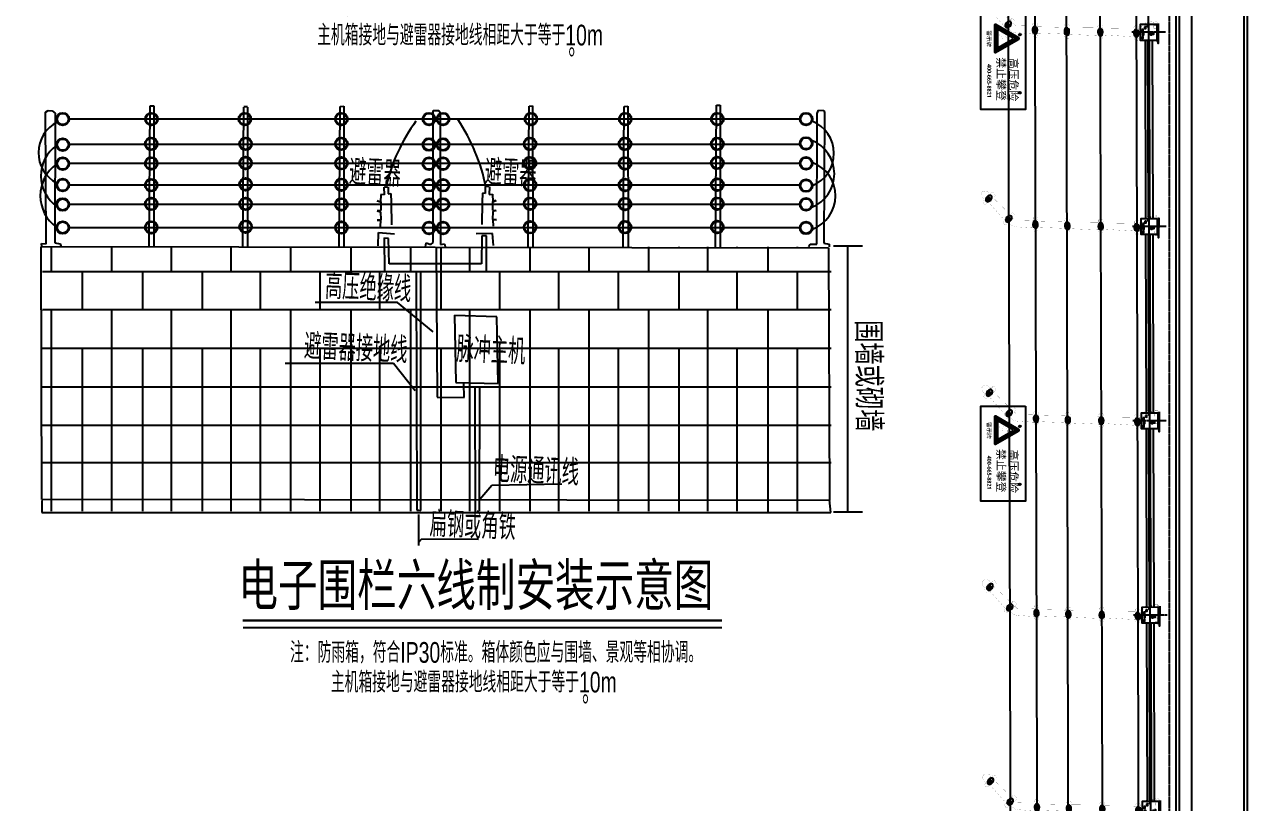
# Model space of a CAD drawing. Header units: millimetres. Extents: x -124346 to 101329, y -150859 to 114847.
# Drawn here: x -121884 to -83946, y 894 to 24917 of the extents above; entities that cross this region are included whole.
import ezdxf

# ---------------------------------------------------------------- set-up
doc = ezdxf.new("R2010")
doc.units = ezdxf.units.MM
doc.linetypes.add('DASH', pattern=[0.35, 0.25, -0.1])
doc.linetypes.add('DOTE', pattern=[2.42, 2, -0.2, 0.02, -0.2])
for name, color, linetype in [('-2', 2, 'Continuous'), ('-4', 4, 'Continuous'), ('la', 33, 'Continuous'), ('噢噢噢噢1', 1, 'Continuous'), ('电子围栏', 7, 'Continuous'), ('电子围栏HTL', 5, 'Continuous')]:
    doc.layers.add(name, color=color, linetype=linetype)
doc.styles.add('Z-单线', font='bzxw.shx', dxfattribs={"width": 0.7, "bigfont": 'bzhz.shx'})
doc.styles.add('Z-黑体', font='simhei.ttf', dxfattribs={"width": 0.7, "height": 3})
doc.styles.add('新宋体_T3', font='')
doc.styles.get('新宋体_T3').set_extended_font_data('SimSun')

# ---------------------------------------------------------------- blocks, each defined once
blk = doc.blocks.new('电子围栏1')
at = {"layer": '电子围栏', "color": 1, "linetype": 'ByBlock', "lineweight": -3}
for p, q in [((-11933, 4582), (-11895, 10013)), ((-11895, 10013), (-11757, 10020)), ((-11757, 10020), (-11750, 4582)), ((-8315, 4576), (-8278, 9961)), ((-8278, 9988), (-8140, 9994)), ((-8140, 9968), (-8134, 4570)), ((-4601, 4570), (-4563, 9992)), ((-4563, 9992), (-4426, 9999)), ((-4426, 9999), (-4419, 4570)), ((2688, 4557), (2726, 10008)), ((2726, 10008), (2864, 10014)), ((2864, 10014), (2870, 4557)), ((6363, 4551), (6401, 9993)), ((6401, 9993), (6539, 9999)), ((6539, 9999), (6546, 4551)), ((9922, 4545), (9960, 10039)), ((9960, 10039), (10098, 10046)), ((10098, 10046), (10105, 4545)), ((-15941, 9771), (-15829, 9841)), ((-15913, 4693), (-15941, 9771)), ((-15829, 9841), (-15675, 9827)), ((-15675, 9827), (-15563, 9729)), ((-15563, 9729), (-15577, 4721)), ((-979, 9830), (-762, 9841)), ((-973, 4744), (-979, 9830)), ((-762, 9841), (-705, 9761)), ((-705, 9761), (-693, 4665)), ((13831, 4679), (13843, 9724)), ((13843, 9724), (13894, 9850)), ((13894, 9850), (14096, 9838)), ((14096, 9838), (14122, 9762)), ((14122, 9762), (14096, 4717)), ((-15022, 7801), (13173, 7801)), ((-15021, 5323), (13174, 5323)), ((-3095, 4605), (-3082, 5124)), ((-3082, 5124), (-2469, 5071)), ((-2693, 4889), (-2873, 4905)), ((-2862, 4902), (-2848, 3619)), ((-2677, 3918), (-2693, 4889)), ((-1060, 4664), (-973, 4744)), ((1312, 5085), (686, 5071)), ((902, 4991), (887, 3910)), ((1083, 4991), (902, 4991)), ((1090, 3621), (1083, 4991)), ((1352, 4619), (1312, 5085)), ((-16079, -5179), (-16100, 4569)), ((-16081, 4581), (-16095, 4707)), ((-16095, 4707), (-15913, 4693)), ((-16061, 4589), (14282, 4538)), ((-15577, 4721), (-15367, 4693)), ((-15367, 4693), (-15325, 4567)), ((-1269, 4576), (-1248, 4724)), ((-1248, 4724), (-1060, 4664)), ((-861, 4521), (-822, -1229)), ((-693, 4665), (-533, 4688)), ((-533, 4688), (-510, 4585)), ((13527, 4578), (13578, 4679)), ((13578, 4679), (13831, 4679)), ((14096, 4717), (14311, 4679)), ((14282, 4538), (14326, -5222)), ((14311, 4679), (14311, 4578)), ((887, 3910), (-2677, 3918)), ((-2848, 3619), (-1633, 3619)), ((-1633, 3619), (-1606, -5599)), ((-1454, -5603), (-1447, 3621)), ((-1447, 3621), (1090, 3621)), ((216, -1242), (203, -709)), ((632, -852), (653, -5666)), ((819, -852), (798, -5635)), ((-822, -1229), (216, -1242)), ((14367, -5682), (14325, -5200)), ((-16079, -5221), (-16079, -5682)), ((-16079, -5682), (14367, -5682)), ((-1606, -5599), (-1524, -5599)), ((-1524, -5599), (-1454, -5603))]:
    blk.add_line(p, q, dxfattribs=at)
at = {"layer": '电子围栏', "color": 4, "linetype": 'ByBlock', "lineweight": -3}
for p, q in [((-15022, 9520), (13174, 9520)), ((-15021, 6964), (13175, 6964)), ((-2882, 6881), (-2869, 6575)), ((-2869, 6894), (-2709, 6881)), ((-2709, 6881), (-2709, 6615)), ((1190, 6907), (1030, 6893)), ((1030, 6893), (1032, 6626)), ((1204, 6894), (1192, 6587)), ((-3002, 6295), (-3135, 6349)), ((-3135, 6349), (-2989, 6309)), ((-2989, 6588), (-3002, 6295)), ((-2869, 6575), (-2989, 6588)), ((-2989, 6309), (-2989, 5976)), ((-2709, 6615), (-2603, 6628)), ((-2603, 6628), (-2589, 6282)), ((-2589, 6282), (-2576, 5417)), ((914, 6293), (906, 5428)), ((926, 6639), (914, 6293)), ((1032, 6626), (926, 6639)), ((1192, 6587), (1312, 6602)), ((1312, 6602), (1327, 6309)), ((1460, 6363), (1314, 6322)), ((1314, 6322), (1316, 5989)), ((1327, 6309), (1460, 6363)), ((-2989, 5976), (-3135, 5963)), ((-3135, 5963), (-3002, 5923)), ((-3002, 5923), (-2989, 5617)), ((1316, 5989), (1462, 5977)), ((1329, 5936), (1318, 5630)), ((1462, 5977), (1329, 5936)), ((-2989, 5617), (-3135, 5604)), ((-3135, 5604), (-3002, 5604)), ((-3002, 5604), (-3015, 5351)), ((1318, 5630), (1464, 5618)), ((1464, 5618), (1331, 5617)), ((1331, 5617), (1346, 5364))]:
    blk.add_line(p, q, dxfattribs=at)
at = {"layer": '电子围栏', "color": 2, "linetype": 'ByBlock', "lineweight": -3}
for p, q in [((-15022, 8541), (13175, 8541)), ((-15022, 6224), (13173, 6224))]:
    blk.add_line(p, q, dxfattribs=at)
at = {"layer": '电子围栏', "color": 8, "linetype": 'ByBlock', "lineweight": -3}
for p, q in [((-15719, 4569), (-15719, 3626)), ((-13389, 4569), (-13389, 3626)), ((-11086, 4569), (-11086, 3626)), ((-8783, 4569), (-8783, 3626)), ((-6481, 4569), (-6481, 3626)), ((-4150, 4569), (-4150, 3626)), ((-1848, 4569), (-1848, 3626)), ((-683, 4569), (-683, 2156)), ((427, 4569), (427, 3626)), ((2757, 4569), (2757, 3626)), ((5032, 4569), (5032, 3626)), ((7335, 4569), (7335, 3626)), ((9610, 4569), (9610, 3626)), ((11940, 4569), (11940, 3626)), ((-16052, 3626), (14382, 3626)), ((-14526, 3626), (-14526, 2156)), ((-12196, 3626), (-12196, 2156)), ((-9893, 3626), (-9893, 2156)), ((-7646, 3626), (-7646, 2156)), ((-5343, 3626), (-5343, 2156)), ((-3041, 3626), (-3041, 2156)), ((1592, 3626), (1592, 2156)), ((3867, 3626), (3867, 2156)), ((6170, 3626), (6170, 2156)), ((8500, 3626), (8500, 2156)), ((10747, 3626), (10747, 2156)), ((13078, 3626), (13078, 2156)), ((-16052, 2156), (14382, 2156)), ((-15719, 2156), (-15719, -5634)), ((-13389, 2156), (-13389, -5634)), ((-11086, 2156), (-11086, -5634)), ((-8783, 2156), (-8783, -5634)), ((-6481, 2156), (-6481, -5634)), ((-4150, 2156), (-4150, -5634)), ((-1848, 2156), (-1848, -5634)), ((-147, 1938), (-95, -671)), ((1489, 1873), (-147, 1925)), ((427, 2156), (427, -5634)), ((2757, 2156), (2757, -5634)), ((5032, 2156), (5032, -5634)), ((7335, 2156), (7335, -5634)), ((9610, 2156), (9610, -5634)), ((11940, 2156), (11940, -5682)), ((1528, -709), (1489, 1873)), ((-16052, 659), (14382, 659)), ((-14526, 659), (-14526, -5634)), ((-12196, 659), (-12196, -5634)), ((-9893, 659), (-9893, -5634)), ((-7646, 659), (-7646, -5634)), ((-5343, 659), (-5343, -5634)), ((-3041, 659), (-3041, -5634)), ((-683, 659), (-683, -5634)), ((1592, 659), (1592, -5634)), ((3867, 659), (3867, -5634)), ((6170, 659), (6170, -5634)), ((8500, 659), (8500, -5634)), ((10747, 659), (10747, -5634)), ((13078, 659), (13078, -5634)), ((-16052, -838), (14382, -838)), ((-95, -671), (1528, -709)), ((-16052, -2307), (14382, -2307)), ((-16052, -3749), (14382, -3749)), ((14326, -5222), (-16079, -5179))]:
    blk.add_line(p, q, dxfattribs=at)
at = {"layer": '电子围栏', "color": 250, "linetype": 'ByBlock', "lineweight": -3}
for p, q in [((-3041, 4569), (-3041, 4567)), ((1592, 4569), (1592, 4559)), ((3867, 4569), (3867, 4555)), ((6170, 4569), (6170, 4552)), ((8500, 4569), (8500, 4548)), ((10747, 4569), (10747, 4544)), ((13078, 4569), (13078, 4540))]:
    blk.add_line(p, q, dxfattribs=at)
at = {"layer": '电子围栏', "color": 3, "linetype": 'ByBlock', "ltscale": 0.5}
for p, q in [((14480, 4607), (15593, 4607)), ((15034, -5658), (15034, 4607)), ((14480, -5658), (15593, -5658))]:
    blk.add_line(p, q, dxfattribs=at)
at = {"layer": '电子围栏', "color": 4}
for p, q in [((-2351, 2417), (-5526, 2417)), ((-971, 1297), (-2351, 2417)), ((-2502, 66), (-6689, 72)), ((-1674, -987), (-2502, 66)), ((829, -5166), (1291, -4625)), ((1291, -4625), (3997, -4577)), ((-1521, -6824), (-1410, -6697)), ((-1410, -6697), (771, -6713))]:
    blk.add_line(p, q, dxfattribs=at)
at = {"layer": '电子围栏', "color": 5, "linetype": 'ByBlock', "lineweight": -3}
blk.add_line((-1535, -5756), (-1535, -6959), dxfattribs=at)
at = {"layer": '电子围栏', "color": 7, "lineweight": 30}
blk.add_line((-8317, -9852), (10168, -9852), dxfattribs=at)
at = {"layer": '电子围栏', "color": 7}
blk.add_line((-8311, -10129), (10166, -10129), dxfattribs=at)
at = {"layer": '电子围栏', "color": 5, "linetype": 'ByBlock', "lineweight": -3}
for centre, radius in [((-15267, 9503), 246), ((-15267, 9503), 214), ((-11844, 9503), 246), ((-11844, 9503), 214), ((-8241, 9503), 246), ((-8241, 9503), 214), ((-4516, 9503), 246), ((-4516, 9503), 214), ((-1134, 9503), 246), ((-1134, 9503), 214), ((-594, 9503), 246), ((-594, 9503), 214), ((2798, 9503), 246), ((2798, 9503), 214), ((6438, 9503), 246), ((6438, 9503), 214), ((9993, 9503), 246), ((9993, 9503), 214), ((13419, 9503), 246), ((13419, 9503), 214), ((-15267, 8515), 246), ((-15267, 8515), 214), ((-11855, 8547), 246), ((-11855, 8547), 214), ((-8214, 8547), 246), ((-8214, 8547), 214), ((-4516, 8547), 246), ((-4516, 8547), 214), ((-1134, 8522), 246), ((-1134, 8522), 214), ((-594, 8522), 246), ((-594, 8522), 214), ((2765, 8547), 246), ((2765, 8547), 214), ((6430, 8547), 246), ((6430, 8547), 214), ((9992, 8547), 246), ((9992, 8547), 214), ((13419, 8566), 246), ((13419, 8566), 214), ((-15267, 7783), 246), ((-15267, 7783), 214), ((-11855, 7792), 246), ((-11855, 7792), 214), ((-8214, 7808), 246), ((-8214, 7808), 214), ((-4516, 7799), 246), ((-4516, 7799), 214), ((-1134, 7782), 246), ((-1134, 7782), 214), ((-594, 7782), 246), ((-594, 7782), 214), ((2765, 7804), 246), ((2765, 7804), 214), ((6430, 7794), 246), ((6430, 7794), 214), ((9992, 7813), 246), ((9992, 7813), 214), ((13419, 7797), 246), ((13419, 7797), 214), ((-15267, 6960), 246), ((-15267, 6960), 214), ((-11855, 6954), 246), ((-11855, 6954), 214), ((-8214, 6986), 246), ((-8214, 6986), 214), ((-4516, 6970), 246), ((-4516, 6970), 214), ((-1134, 6948), 246), ((-1134, 6948), 214), ((-594, 6948), 246), ((-594, 6948), 214), ((2765, 6963), 246), ((2765, 6963), 214), ((6430, 6960), 246), ((6430, 6960), 214), ((9992, 6973), 246), ((9992, 6973), 214), ((13419, 6937), 246), ((13419, 6937), 214), ((-15267, 6207), 246), ((-15267, 6207), 214), ((-11855, 6229), 246), ((-11855, 6229), 214), ((-8214, 6230), 246), ((-8214, 6230), 214), ((-4516, 6211), 246), ((-4516, 6211), 214), ((-1134, 6208), 246), ((-1134, 6208), 214), ((-594, 6208), 246), ((-594, 6208), 214), ((2765, 6236), 246), ((2765, 6236), 214), ((6430, 6222), 246), ((6430, 6222), 214), ((9992, 6235), 246), ((9992, 6235), 214), ((13419, 6213), 246), ((13419, 6213), 214), ((-15267, 5317), 246), ((-15267, 5317), 214), ((-11855, 5323), 246), ((-11855, 5323), 214), ((-8214, 5347), 246), ((-8214, 5347), 214), ((-4516, 5314), 246), ((-4516, 5314), 214), ((-1134, 5298), 246), ((-1134, 5298), 214), ((-594, 5298), 246), ((-594, 5298), 214), ((2765, 5328), 246), ((2765, 5328), 214), ((6430, 5330), 246), ((6430, 5330), 214), ((9992, 5337), 246), ((9992, 5337), 214), ((13419, 5304), 246), ((13419, 5304), 214)]:
    blk.add_circle(centre, radius, dxfattribs=at)
at = {"layer": '电子围栏', "color": 4, "linetype": 'ByBlock', "lineweight": -3}
for centre, radius, start, end in [((-14884, 8206), 1325, 116.9325, 242.2029), ((3817, 5411), 6773, 143.636, 167.1574), ((-6028, 5474), 7226, 11.2277, 33.6359), ((13153, 8175), 1341, 292.4366, 68.2283)]:
    blk.add_arc(centre, radius, start, end, dxfattribs=at)
at = {"layer": '电子围栏', "color": 2, "linetype": 'ByBlock', "lineweight": -3}
for centre, radius, start, end in [((13122, 7389), 1388, 291.8481, 68.1395), ((-14676, 7310), 1438, 125.4879, 234.9471)]:
    blk.add_arc(centre, radius, start, end, dxfattribs=at)
at = {"layer": '电子围栏', "color": 1, "linetype": 'ByBlock', "lineweight": -3}
for centre, radius, start, end in [((-14636, 6547), 1501, 125.7318, 234.2508), ((13191, 6542), 1365, 290.1597, 69.2895)]:
    blk.add_arc(centre, radius, start, end, dxfattribs=at)
at = {"layer": '电子围栏', "color": 7, "width": 0.7}
for s, height, rotation, style, p in [('避雷器', 1000, 357.6401, 'Z-单线', (-4236, 6962)), ('避雷器', 1000, 357.6401, 'Z-单线', (998, 6962)), ('高压绝缘线', 1000, 357.6401, 'Z-单线', (-5162, 2565)), ('围墙或砌墙', 900, 270.5252, '新宋体_T3', (15391, 1737)), ('避雷器接地线', 1000, 357.6401, 'Z-单线', (-5972, 241)), ('脉冲主机', 1000, 357.6401, 'Z-单线', (-93, 132)), ('电源通讯线', 1000, 357.6401, 'Z-单线', (1311, -4511)), ('扁钢或角铁', 1000, 357.6401, 'Z-单线', (-1127, -6616)), ('注：防雨箱，符合IP30标准。箱体颜色应与围墙、景观等相协调。', 800, 0.0197, 'Z-单线', (-6497, -11488)), ('  主机箱接地与避雷器接地线相距大于等于10m', 800, 0.0197, 'Z-单线', (-5338, -12634)), ('。', 1000, 0.0197, 'Z-单线', (4773, -13084))]:
    blk.add_text(s, height=height, rotation=rotation, dxfattribs=dict(at, style=style)).set_placement(p)
at = {"layer": '电子围栏', "color": 7, "style": 'Z-黑体', "width": 0.7}
blk.add_text('电子围栏六线制安装示意图', height=1600, dxfattribs=at).set_placement((-8491, -9276))
blk = doc.blocks.new('A$C06F86AD0')
at = {"layer": '电子围栏HTL', "const_width": 5}
for points in [[(545, 10634), (383, 10766), (242, 10844), (168, 10823), (45, 10765), (12, 10667), (3, 10543), (40, 10431), (179, 10340), (194, 10309), (159, 10279)], [(421, 10096), (1392, 9063)], [(688, 10372), (1777, 9384)], [(1921, 9156), (2132, 8851), (2169, 8654), (2227, 7639)], [(1609, 8831), (1749, 8687), (1759, 7669)], [(1823, 5728), (1805, 7337)], [(2189, 7348), (2233, 5698)], [(1843, 5411), (1842, 3691)], [(2310, 3661), (2253, 5406)], [(1888, 3374), (1892, 1499)], [(2360, 1469), (2272, 3370)]]:
    blk.add_lwpolyline(points, dxfattribs=at)
at = {"layer": '电子围栏HTL', "color": 4, "const_width": 5}
for points in [[(159, 10279), (94, 10198), (70, 10087), (240, 9958), (376, 10047), (467, 10145), (688, 10372), (777, 10509), (810, 10596), (751, 10658), (675, 10698), (589, 10669), (501, 10600), (423, 10516)], [(82, 10143), (207, 10263), (235, 10302), (259, 10308)], [(1392, 9063), (1327, 8982), (1303, 8871), (1474, 8742), (1609, 8831), (1700, 8929), (1921, 9156), (2010, 9293), (2043, 9380), (1984, 9443), (1908, 9482), (1822, 9453), (1734, 9384), (1656, 9300)], [(1315, 8927), (1440, 9047), (1468, 9086), (1492, 9092)], [(1759, 7669), (1655, 7661), (1558, 7602), (1580, 7390), (1738, 7353), (1872, 7353), (2189, 7348), (2350, 7376), (2435, 7412), (2441, 7497), (2417, 7580), (2337, 7623), (2227, 7639), (2112, 7639)], [(1607, 7632), (1780, 7623), (1828, 7630), (1848, 7616)], [(1823, 5728), (1720, 5720), (1622, 5661), (1644, 5449), (1802, 5411), (1936, 5411), (2253, 5406), (2414, 5435), (2499, 5470), (2505, 5556), (2481, 5639), (2401, 5682), (2291, 5698), (2176, 5698)], [(1671, 5691), (1844, 5682), (1892, 5688), (1912, 5675)], [(1842, 3691), (1739, 3683), (1641, 3624), (1664, 3412), (1822, 3374), (1955, 3374), (2272, 3370), (2433, 3398), (2518, 3434), (2524, 3519), (2501, 3602), (2420, 3645), (2310, 3661), (2195, 3661)], [(1690, 3654), (1863, 3645), (1911, 3651), (1932, 3638)], [(1892, 1499), (1789, 1491), (1692, 1432), (1714, 1220), (1872, 1182), (2006, 1182), (2322, 1178), (2483, 1206), (2569, 1242), (2574, 1327), (2551, 1410), (2471, 1453), (2360, 1469), (2246, 1469)], [(1740, 1462), (1914, 1453), (1961, 1459), (1982, 1446)]]:
    blk.add_lwpolyline(points, dxfattribs=at)
at = {"layer": '电子围栏HTL', "color": 254, "const_width": 5}
for points in [[(1425, 145), (1536, 2), (2755, 2), (2622, 139), (2609, 1019), (2573, 1083), (2471, 1117), (2371, 1150), (1959, 1160), (1744, 1116), (1641, 1022), (1555, 919), (1478, 779), (1441, 407), (1425, 145)], [(1959, 1160), (1803, 1081), (1714, 1005), (1608, 887), (1539, 807), (1492, 662), (1478, 450), (1459, 246), (1425, 145)], [(1425, 145), (1664, 144)], [(1425, 145), (1536, 73)], [(1536, 2), (1536, 73), (1664, 71), (2262, 71), (2654, 71), (2755, 2)], [(1664, 272), (1664, 71), (1869, 71), (1869, 275), (1664, 272)], [(1869, 143), (2262, 141)], [(2262, 272), (2262, 71), (2468, 71), (2468, 275), (2262, 272)], [(2468, 140), (2622, 139)], [(2654, 71), (2622, 139)]]:
    blk.add_lwpolyline(points, dxfattribs=at)
at = {"layer": '电子围栏HTL', "color": 254}
for points in [[(1753, 845), (1850, 845), (1850, 765), (1753, 765)], [(1907, 993), (2004, 993), (2004, 913), (1907, 913)], [(2142, 959), (2239, 959), (2239, 879), (2142, 879)], [(2353, 991), (2450, 991), (2450, 910), (2353, 910)], [(1536, 2), (2755, 2), (2755, 2), (1536, 2)], [(1628, 668), (1726, 668), (1726, 588), (1628, 588)], [(2106, 348), (2203, 348), (2203, 268), (2106, 268)], [(2142, 478), (2239, 478), (2239, 398), (2142, 398)]]:
    blk.add_lwpolyline(points, close=True, dxfattribs=at)
at = {"layer": '电子围栏HTL', "color": 4}
for centre, major_axis, ratio in [((450, 10354), (-163, -149), 0.682129), ((463, 10366), (-58, -54.8), 0.784155), ((1683, 9139), (-163, -149), 0.682129), ((1696, 9150), (-58, -54.8), 0.784155), ((2013, 7509), (-220, 17), 0.682129), ((2030, 7507), (-79.6, 4.8), 0.784155), ((2077, 5567), (-220, 17), 0.682129), ((2094, 5565), (-79.6, 4.8), 0.784155), ((2096, 3531), (-220, 17), 0.682129), ((2114, 3528), (-79.6, 4.8), 0.784155), ((2147, 1339), (-220, 17), 0.682129), ((2164, 1336), (-79.6, 4.8), 0.784155)]:
    blk.add_ellipse(centre, major_axis=major_axis, ratio=ratio, dxfattribs=at)
for points, knots in [([(294, 10213), (298, 10208), (302, 10204), (313, 10196), (320, 10192), (335, 10186), (343, 10183), (360, 10180), (369, 10179), (387, 10179), (397, 10179), (417, 10182), (427, 10185), (448, 10191), (458, 10195), (479, 10204), (489, 10210), (509, 10222), (519, 10229), (537, 10244), (546, 10252), (563, 10269), (571, 10277), (586, 10296), (592, 10305), (604, 10325), (610, 10335), (619, 10355), (622, 10365), (628, 10384), (630, 10394), (632, 10413), (632, 10422), (631, 10440), (630, 10448), (625, 10464), (622, 10471), (615, 10485), (611, 10491), (600, 10502), (595, 10507), (582, 10516), (574, 10519), (559, 10525), (551, 10527), (533, 10530), (524, 10530), (505, 10530), (495, 10529), (475, 10525), (465, 10522), (444, 10515), (434, 10511), (413, 10500), (403, 10495), (383, 10482), (374, 10474), (356, 10459), (347, 10451), (331, 10434), (323, 10425), (309, 10406), (303, 10396), (291, 10377), (286, 10367), (278, 10347), (275, 10337), (270, 10317), (269, 10308), (267, 10289), (268, 10280), (270, 10263), (271, 10255), (276, 10239), (280, 10232), (287, 10221), (290, 10217), (294, 10213)], [0, 0, 0, 0, 0.128441, 0.128441, 0.296024, 0.296024, 0.463607, 0.463607, 0.631189, 0.631189, 0.798772, 0.798772, 0.966355, 0.966355, 1.133937, 1.133937, 1.30152, 1.30152, 1.469103, 1.469103, 1.636685, 1.636685, 1.804268, 1.804268, 1.971851, 1.971851, 2.139433, 2.139433, 2.307016, 2.307016, 2.474598, 2.474598, 2.642181, 2.642181, 2.809764, 2.809764, 2.977346, 2.977346, 3.144929, 3.144929, 3.312512, 3.312512, 3.480094, 3.480094, 3.647677, 3.647677, 3.81526, 3.81526, 3.982842, 3.982842, 4.150425, 4.150425, 4.318008, 4.318008, 4.48559, 4.48559, 4.653173, 4.653173, 4.820756, 4.820756, 4.988338, 4.988338, 5.155921, 5.155921, 5.323504, 5.323504, 5.491086, 5.491086, 5.658669, 5.658669, 5.826252, 5.826252, 5.993834, 5.993834, 6.161417, 6.161417, 6.283185, 6.283185, 6.283185, 6.283185]), ([(413, 10318), (415, 10316), (417, 10314), (422, 10310), (426, 10308), (433, 10306), (437, 10305), (445, 10304), (449, 10304), (458, 10305), (463, 10306), (472, 10309), (476, 10311), (485, 10316), (490, 10319), (498, 10326), (501, 10329), (508, 10337), (511, 10341), (517, 10349), (519, 10354), (522, 10363), (524, 10367), (525, 10376), (526, 10380), (525, 10389), (525, 10393), (523, 10400), (521, 10403), (517, 10410), (515, 10412), (510, 10417), (507, 10420), (501, 10423), (497, 10424), (489, 10426), (485, 10427), (477, 10427), (472, 10426), (463, 10425), (459, 10423), (449, 10419), (445, 10417), (436, 10412), (432, 10408), (425, 10402), (421, 10398), (415, 10390), (412, 10385), (408, 10377), (406, 10372), (403, 10363), (402, 10359), (401, 10350), (401, 10346), (402, 10338), (403, 10334), (406, 10327), (408, 10324), (411, 10320), (412, 10319), (413, 10318)], [0, 0, 0, 0, 0.172967, 0.172967, 0.387931, 0.387931, 0.602896, 0.602896, 0.81786, 0.81786, 1.032825, 1.032825, 1.24779, 1.24779, 1.462754, 1.462754, 1.677719, 1.677719, 1.892684, 1.892684, 2.107648, 2.107648, 2.322613, 2.322613, 2.537577, 2.537577, 2.752542, 2.752542, 2.967507, 2.967507, 3.182471, 3.182471, 3.397436, 3.397436, 3.612401, 3.612401, 3.827365, 3.827365, 4.04233, 4.04233, 4.257295, 4.257295, 4.472259, 4.472259, 4.687224, 4.687224, 4.902188, 4.902188, 5.117153, 5.117153, 5.332118, 5.332118, 5.547082, 5.547082, 5.762047, 5.762047, 5.977012, 5.977012, 6.191976, 6.191976, 6.283185, 6.283185, 6.283185, 6.283185]), ([(1527, 8997), (1531, 8992), (1535, 8988), (1546, 8980), (1553, 8976), (1568, 8970), (1576, 8967), (1593, 8964), (1602, 8963), (1621, 8963), (1630, 8963), (1650, 8967), (1660, 8969), (1681, 8975), (1691, 8979), (1712, 8989), (1722, 8994), (1742, 9006), (1752, 9013), (1770, 9028), (1779, 9036), (1796, 9053), (1804, 9062), (1819, 9080), (1826, 9090), (1838, 9109), (1843, 9119), (1852, 9139), (1855, 9149), (1861, 9168), (1863, 9178), (1865, 9197), (1866, 9206), (1864, 9224), (1863, 9232), (1859, 9248), (1856, 9255), (1848, 9269), (1844, 9275), (1833, 9286), (1828, 9291), (1815, 9300), (1808, 9304), (1792, 9309), (1784, 9311), (1766, 9314), (1757, 9315), (1738, 9314), (1728, 9313), (1708, 9309), (1698, 9306), (1677, 9299), (1667, 9295), (1646, 9284), (1636, 9279), (1617, 9266), (1607, 9259), (1589, 9243), (1580, 9235), (1564, 9218), (1556, 9209), (1542, 9190), (1536, 9180), (1524, 9161), (1520, 9151), (1512, 9131), (1508, 9121), (1503, 9101), (1502, 9092), (1501, 9073), (1501, 9064), (1503, 9047), (1504, 9039), (1510, 9024), (1513, 9016), (1520, 9005), (1523, 9001), (1527, 8997)], [0, 0, 0, 0, 0.128441, 0.128441, 0.296024, 0.296024, 0.463607, 0.463607, 0.631189, 0.631189, 0.798772, 0.798772, 0.966355, 0.966355, 1.133937, 1.133937, 1.30152, 1.30152, 1.469103, 1.469103, 1.636685, 1.636685, 1.804268, 1.804268, 1.971851, 1.971851, 2.139433, 2.139433, 2.307016, 2.307016, 2.474598, 2.474598, 2.642181, 2.642181, 2.809764, 2.809764, 2.977346, 2.977346, 3.144929, 3.144929, 3.312512, 3.312512, 3.480094, 3.480094, 3.647677, 3.647677, 3.81526, 3.81526, 3.982842, 3.982842, 4.150425, 4.150425, 4.318008, 4.318008, 4.48559, 4.48559, 4.653173, 4.653173, 4.820756, 4.820756, 4.988338, 4.988338, 5.155921, 5.155921, 5.323504, 5.323504, 5.491086, 5.491086, 5.658669, 5.658669, 5.826252, 5.826252, 5.993834, 5.993834, 6.161417, 6.161417, 6.283185, 6.283185, 6.283185, 6.283185]), ([(1646, 9102), (1648, 9100), (1650, 9098), (1655, 9094), (1659, 9092), (1666, 9090), (1670, 9089), (1678, 9088), (1682, 9088), (1691, 9090), (1696, 9091), (1705, 9094), (1710, 9096), (1718, 9100), (1723, 9103), (1731, 9110), (1734, 9113), (1741, 9121), (1744, 9125), (1750, 9133), (1752, 9138), (1755, 9147), (1757, 9151), (1758, 9160), (1759, 9164), (1758, 9173), (1758, 9177), (1756, 9184), (1754, 9188), (1751, 9194), (1748, 9197), (1743, 9202), (1740, 9204), (1734, 9207), (1730, 9208), (1722, 9210), (1718, 9211), (1710, 9211), (1705, 9210), (1696, 9209), (1692, 9207), (1683, 9203), (1678, 9201), (1670, 9196), (1666, 9193), (1658, 9186), (1654, 9182), (1648, 9174), (1645, 9170), (1641, 9161), (1639, 9156), (1636, 9147), (1635, 9143), (1634, 9134), (1634, 9130), (1635, 9122), (1636, 9118), (1639, 9111), (1641, 9108), (1644, 9104), (1645, 9103), (1646, 9102)], [0, 0, 0, 0, 0.172967, 0.172967, 0.387931, 0.387931, 0.602896, 0.602896, 0.81786, 0.81786, 1.032825, 1.032825, 1.24779, 1.24779, 1.462754, 1.462754, 1.677719, 1.677719, 1.892684, 1.892684, 2.107648, 2.107648, 2.322613, 2.322613, 2.537577, 2.537577, 2.752542, 2.752542, 2.967507, 2.967507, 3.182471, 3.182471, 3.397436, 3.397436, 3.612401, 3.612401, 3.827365, 3.827365, 4.04233, 4.04233, 4.257295, 4.257295, 4.472259, 4.472259, 4.687224, 4.687224, 4.902188, 4.902188, 5.117153, 5.117153, 5.332118, 5.332118, 5.547082, 5.547082, 5.762047, 5.762047, 5.977012, 5.977012, 6.191976, 6.191976, 6.283185, 6.283185, 6.283185, 6.283185]), ([(1803, 7525), (1802, 7520), (1802, 7514), (1804, 7500), (1806, 7493), (1811, 7477), (1815, 7470), (1824, 7455), (1829, 7448), (1842, 7434), (1849, 7427), (1865, 7415), (1874, 7409), (1892, 7399), (1902, 7394), (1923, 7385), (1934, 7381), (1957, 7375), (1969, 7373), (1992, 7369), (2004, 7368), (2028, 7367), (2040, 7368), (2063, 7370), (2075, 7371), (2097, 7376), (2108, 7379), (2129, 7386), (2138, 7390), (2157, 7400), (2165, 7405), (2180, 7416), (2187, 7422), (2199, 7435), (2204, 7442), (2213, 7456), (2216, 7463), (2221, 7478), (2223, 7485), (2224, 7500), (2223, 7508), (2221, 7523), (2218, 7531), (2212, 7546), (2208, 7554), (2198, 7568), (2192, 7575), (2179, 7589), (2171, 7595), (2154, 7607), (2145, 7613), (2126, 7623), (2116, 7627), (2094, 7635), (2083, 7639), (2060, 7644), (2048, 7646), (2025, 7649), (2013, 7650), (1989, 7650), (1977, 7649), (1954, 7647), (1942, 7645), (1921, 7640), (1910, 7636), (1890, 7629), (1880, 7624), (1863, 7614), (1855, 7609), (1840, 7597), (1834, 7591), (1823, 7578), (1818, 7571), (1810, 7557), (1808, 7549), (1804, 7536), (1803, 7531), (1803, 7525)], [0, 0, 0, 0, 0.128441, 0.128441, 0.296024, 0.296024, 0.463607, 0.463607, 0.631189, 0.631189, 0.798772, 0.798772, 0.966355, 0.966355, 1.133937, 1.133937, 1.30152, 1.30152, 1.469103, 1.469103, 1.636685, 1.636685, 1.804268, 1.804268, 1.971851, 1.971851, 2.139433, 2.139433, 2.307016, 2.307016, 2.474598, 2.474598, 2.642181, 2.642181, 2.809764, 2.809764, 2.977346, 2.977346, 3.144929, 3.144929, 3.312512, 3.312512, 3.480094, 3.480094, 3.647677, 3.647677, 3.81526, 3.81526, 3.982842, 3.982842, 4.150425, 4.150425, 4.318008, 4.318008, 4.48559, 4.48559, 4.653173, 4.653173, 4.820756, 4.820756, 4.988338, 4.988338, 5.155921, 5.155921, 5.323504, 5.323504, 5.491086, 5.491086, 5.658669, 5.658669, 5.826252, 5.826252, 5.993834, 5.993834, 6.161417, 6.161417, 6.283185, 6.283185, 6.283185, 6.283185]), ([(1961, 7511), (1960, 7508), (1961, 7505), (1962, 7499), (1963, 7495), (1966, 7488), (1968, 7485), (1973, 7478), (1976, 7475), (1983, 7469), (1987, 7467), (1995, 7462), (2000, 7460), (2009, 7457), (2014, 7456), (2024, 7454), (2030, 7454), (2040, 7454), (2045, 7455), (2055, 7457), (2060, 7458), (2069, 7462), (2073, 7464), (2080, 7469), (2084, 7471), (2089, 7477), (2092, 7480), (2096, 7487), (2097, 7490), (2099, 7497), (2100, 7501), (2100, 7508), (2100, 7512), (2098, 7519), (2096, 7522), (2092, 7529), (2090, 7533), (2084, 7539), (2081, 7542), (2073, 7547), (2069, 7550), (2060, 7554), (2055, 7555), (2045, 7558), (2040, 7559), (2030, 7559), (2025, 7559), (2015, 7558), (2010, 7558), (2000, 7555), (1996, 7553), (1987, 7549), (1983, 7547), (1976, 7542), (1973, 7539), (1968, 7532), (1966, 7529), (1963, 7522), (1962, 7519), (1961, 7514), (1961, 7512), (1961, 7511)], [0, 0, 0, 0, 0.172967, 0.172967, 0.387931, 0.387931, 0.602896, 0.602896, 0.81786, 0.81786, 1.032825, 1.032825, 1.24779, 1.24779, 1.462754, 1.462754, 1.677719, 1.677719, 1.892684, 1.892684, 2.107648, 2.107648, 2.322613, 2.322613, 2.537577, 2.537577, 2.752542, 2.752542, 2.967507, 2.967507, 3.182471, 3.182471, 3.397436, 3.397436, 3.612401, 3.612401, 3.827365, 3.827365, 4.04233, 4.04233, 4.257295, 4.257295, 4.472259, 4.472259, 4.687224, 4.687224, 4.902188, 4.902188, 5.117153, 5.117153, 5.332118, 5.332118, 5.547082, 5.547082, 5.762047, 5.762047, 5.977012, 5.977012, 6.191976, 6.191976, 6.283185, 6.283185, 6.283185, 6.283185]), ([(1867, 5584), (1866, 5578), (1867, 5572), (1868, 5559), (1870, 5551), (1875, 5536), (1879, 5528), (1888, 5514), (1893, 5507), (1906, 5493), (1913, 5486), (1929, 5474), (1938, 5468), (1956, 5457), (1966, 5452), (1987, 5444), (1998, 5440), (2021, 5434), (2033, 5432), (2056, 5428), (2068, 5427), (2092, 5426), (2104, 5426), (2127, 5428), (2139, 5430), (2161, 5435), (2172, 5438), (2193, 5445), (2202, 5449), (2221, 5458), (2229, 5463), (2244, 5475), (2251, 5481), (2263, 5494), (2268, 5500), (2277, 5514), (2280, 5522), (2285, 5536), (2287, 5544), (2288, 5559), (2287, 5567), (2285, 5582), (2283, 5590), (2276, 5605), (2272, 5612), (2262, 5627), (2256, 5634), (2243, 5647), (2235, 5654), (2218, 5666), (2209, 5671), (2190, 5682), (2180, 5686), (2158, 5694), (2147, 5697), (2124, 5703), (2113, 5705), (2089, 5708), (2077, 5709), (2053, 5709), (2041, 5708), (2018, 5705), (2007, 5703), (1985, 5698), (1974, 5695), (1954, 5687), (1945, 5683), (1927, 5673), (1919, 5667), (1904, 5656), (1898, 5649), (1887, 5636), (1882, 5629), (1874, 5615), (1872, 5608), (1868, 5595), (1867, 5590), (1867, 5584)], [0, 0, 0, 0, 0.128441, 0.128441, 0.296024, 0.296024, 0.463607, 0.463607, 0.631189, 0.631189, 0.798772, 0.798772, 0.966355, 0.966355, 1.133937, 1.133937, 1.30152, 1.30152, 1.469103, 1.469103, 1.636685, 1.636685, 1.804268, 1.804268, 1.971851, 1.971851, 2.139433, 2.139433, 2.307016, 2.307016, 2.474598, 2.474598, 2.642181, 2.642181, 2.809764, 2.809764, 2.977346, 2.977346, 3.144929, 3.144929, 3.312512, 3.312512, 3.480094, 3.480094, 3.647677, 3.647677, 3.81526, 3.81526, 3.982842, 3.982842, 4.150425, 4.150425, 4.318008, 4.318008, 4.48559, 4.48559, 4.653173, 4.653173, 4.820756, 4.820756, 4.988338, 4.988338, 5.155921, 5.155921, 5.323504, 5.323504, 5.491086, 5.491086, 5.658669, 5.658669, 5.826252, 5.826252, 5.993834, 5.993834, 6.161417, 6.161417, 6.283185, 6.283185, 6.283185, 6.283185]), ([(2025, 5569), (2025, 5567), (2025, 5564), (2026, 5557), (2027, 5554), (2030, 5547), (2032, 5543), (2037, 5537), (2040, 5534), (2047, 5528), (2051, 5525), (2059, 5521), (2064, 5519), (2073, 5516), (2078, 5514), (2089, 5513), (2094, 5513), (2104, 5513), (2109, 5513), (2119, 5515), (2124, 5517), (2133, 5520), (2137, 5522), (2144, 5527), (2148, 5530), (2154, 5536), (2156, 5539), (2160, 5546), (2161, 5549), (2163, 5556), (2164, 5560), (2164, 5567), (2164, 5570), (2162, 5577), (2160, 5581), (2156, 5588), (2154, 5591), (2148, 5598), (2145, 5600), (2137, 5606), (2133, 5608), (2124, 5612), (2119, 5614), (2109, 5616), (2104, 5617), (2094, 5618), (2089, 5618), (2079, 5617), (2074, 5616), (2064, 5614), (2060, 5612), (2051, 5608), (2047, 5605), (2040, 5600), (2037, 5597), (2032, 5591), (2030, 5588), (2027, 5581), (2026, 5578), (2025, 5572), (2025, 5571), (2025, 5569)], [0, 0, 0, 0, 0.172967, 0.172967, 0.387931, 0.387931, 0.602896, 0.602896, 0.81786, 0.81786, 1.032825, 1.032825, 1.24779, 1.24779, 1.462754, 1.462754, 1.677719, 1.677719, 1.892684, 1.892684, 2.107648, 2.107648, 2.322613, 2.322613, 2.537577, 2.537577, 2.752542, 2.752542, 2.967507, 2.967507, 3.182471, 3.182471, 3.397436, 3.397436, 3.612401, 3.612401, 3.827365, 3.827365, 4.04233, 4.04233, 4.257295, 4.257295, 4.472259, 4.472259, 4.687224, 4.687224, 4.902188, 4.902188, 5.117153, 5.117153, 5.332118, 5.332118, 5.547082, 5.547082, 5.762047, 5.762047, 5.977012, 5.977012, 6.191976, 6.191976, 6.283185, 6.283185, 6.283185, 6.283185]), ([(1886, 3547), (1886, 3541), (1886, 3535), (1887, 3522), (1889, 3514), (1894, 3499), (1898, 3492), (1907, 3477), (1913, 3470), (1925, 3456), (1932, 3449), (1948, 3437), (1957, 3431), (1976, 3420), (1986, 3415), (2007, 3407), (2018, 3403), (2040, 3397), (2052, 3395), (2075, 3391), (2087, 3390), (2111, 3389), (2123, 3390), (2147, 3391), (2158, 3393), (2180, 3398), (2191, 3401), (2212, 3408), (2222, 3412), (2240, 3421), (2248, 3426), (2264, 3438), (2271, 3444), (2283, 3457), (2288, 3464), (2296, 3477), (2300, 3485), (2304, 3499), (2306, 3507), (2307, 3522), (2307, 3530), (2304, 3545), (2302, 3553), (2295, 3568), (2291, 3575), (2281, 3590), (2275, 3597), (2262, 3610), (2254, 3617), (2238, 3629), (2229, 3634), (2209, 3645), (2199, 3649), (2178, 3657), (2166, 3661), (2143, 3666), (2132, 3668), (2108, 3671), (2096, 3672), (2072, 3672), (2060, 3671), (2037, 3669), (2026, 3667), (2004, 3661), (1993, 3658), (1973, 3650), (1964, 3646), (1946, 3636), (1938, 3631), (1924, 3619), (1917, 3613), (1906, 3599), (1901, 3592), (1894, 3578), (1891, 3571), (1887, 3558), (1887, 3553), (1886, 3547)], [0, 0, 0, 0, 0.128441, 0.128441, 0.296024, 0.296024, 0.463607, 0.463607, 0.631189, 0.631189, 0.798772, 0.798772, 0.966355, 0.966355, 1.133937, 1.133937, 1.30152, 1.30152, 1.469103, 1.469103, 1.636685, 1.636685, 1.804268, 1.804268, 1.971851, 1.971851, 2.139433, 2.139433, 2.307016, 2.307016, 2.474598, 2.474598, 2.642181, 2.642181, 2.809764, 2.809764, 2.977346, 2.977346, 3.144929, 3.144929, 3.312512, 3.312512, 3.480094, 3.480094, 3.647677, 3.647677, 3.81526, 3.81526, 3.982842, 3.982842, 4.150425, 4.150425, 4.318008, 4.318008, 4.48559, 4.48559, 4.653173, 4.653173, 4.820756, 4.820756, 4.988338, 4.988338, 5.155921, 5.155921, 5.323504, 5.323504, 5.491086, 5.491086, 5.658669, 5.658669, 5.826252, 5.826252, 5.993834, 5.993834, 6.161417, 6.161417, 6.283185, 6.283185, 6.283185, 6.283185]), ([(2044, 3533), (2044, 3530), (2044, 3527), (2045, 3520), (2046, 3517), (2049, 3510), (2051, 3506), (2056, 3500), (2059, 3497), (2066, 3491), (2070, 3488), (2079, 3484), (2083, 3482), (2093, 3479), (2098, 3477), (2108, 3476), (2113, 3476), (2123, 3476), (2128, 3477), (2138, 3478), (2143, 3480), (2152, 3483), (2156, 3486), (2164, 3490), (2167, 3493), (2173, 3499), (2175, 3502), (2179, 3509), (2181, 3512), (2183, 3519), (2183, 3523), (2183, 3530), (2183, 3533), (2181, 3541), (2179, 3544), (2176, 3551), (2173, 3554), (2167, 3561), (2164, 3564), (2156, 3569), (2152, 3571), (2143, 3575), (2139, 3577), (2129, 3579), (2124, 3580), (2113, 3581), (2108, 3581), (2098, 3580), (2093, 3579), (2083, 3577), (2079, 3575), (2070, 3571), (2067, 3569), (2060, 3563), (2057, 3560), (2052, 3554), (2049, 3551), (2046, 3544), (2045, 3541), (2044, 3536), (2044, 3534), (2044, 3533)], [0, 0, 0, 0, 0.172967, 0.172967, 0.387931, 0.387931, 0.602896, 0.602896, 0.81786, 0.81786, 1.032825, 1.032825, 1.24779, 1.24779, 1.462754, 1.462754, 1.677719, 1.677719, 1.892684, 1.892684, 2.107648, 2.107648, 2.322613, 2.322613, 2.537577, 2.537577, 2.752542, 2.752542, 2.967507, 2.967507, 3.182471, 3.182471, 3.397436, 3.397436, 3.612401, 3.612401, 3.827365, 3.827365, 4.04233, 4.04233, 4.257295, 4.257295, 4.472259, 4.472259, 4.687224, 4.687224, 4.902188, 4.902188, 5.117153, 5.117153, 5.332118, 5.332118, 5.547082, 5.547082, 5.762047, 5.762047, 5.977012, 5.977012, 6.191976, 6.191976, 6.283185, 6.283185, 6.283185, 6.283185]), ([(1937, 1355), (1936, 1349), (1936, 1343), (1938, 1330), (1939, 1322), (1945, 1307), (1948, 1300), (1958, 1285), (1963, 1278), (1976, 1264), (1983, 1257), (1999, 1245), (2007, 1239), (2026, 1228), (2036, 1223), (2057, 1215), (2068, 1211), (2091, 1205), (2102, 1203), (2126, 1199), (2138, 1198), (2162, 1197), (2174, 1198), (2197, 1199), (2209, 1201), (2231, 1206), (2242, 1209), (2262, 1216), (2272, 1220), (2290, 1229), (2299, 1234), (2314, 1246), (2321, 1252), (2333, 1265), (2338, 1272), (2347, 1285), (2350, 1293), (2355, 1307), (2356, 1315), (2357, 1330), (2357, 1338), (2354, 1353), (2352, 1361), (2346, 1376), (2342, 1383), (2332, 1398), (2326, 1405), (2312, 1418), (2305, 1425), (2288, 1437), (2279, 1442), (2260, 1453), (2249, 1457), (2228, 1465), (2217, 1469), (2194, 1474), (2182, 1476), (2158, 1479), (2146, 1480), (2123, 1480), (2111, 1479), (2088, 1477), (2076, 1475), (2054, 1469), (2044, 1466), (2024, 1458), (2014, 1454), (1997, 1444), (1989, 1439), (1974, 1427), (1968, 1421), (1956, 1407), (1952, 1400), (1944, 1386), (1941, 1379), (1938, 1366), (1937, 1361), (1937, 1355)], [0, 0, 0, 0, 0.128441, 0.128441, 0.296024, 0.296024, 0.463607, 0.463607, 0.631189, 0.631189, 0.798772, 0.798772, 0.966355, 0.966355, 1.133937, 1.133937, 1.30152, 1.30152, 1.469103, 1.469103, 1.636685, 1.636685, 1.804268, 1.804268, 1.971851, 1.971851, 2.139433, 2.139433, 2.307016, 2.307016, 2.474598, 2.474598, 2.642181, 2.642181, 2.809764, 2.809764, 2.977346, 2.977346, 3.144929, 3.144929, 3.312512, 3.312512, 3.480094, 3.480094, 3.647677, 3.647677, 3.81526, 3.81526, 3.982842, 3.982842, 4.150425, 4.150425, 4.318008, 4.318008, 4.48559, 4.48559, 4.653173, 4.653173, 4.820756, 4.820756, 4.988338, 4.988338, 5.155921, 5.155921, 5.323504, 5.323504, 5.491086, 5.491086, 5.658669, 5.658669, 5.826252, 5.826252, 5.993834, 5.993834, 6.161417, 6.161417, 6.283185, 6.283185, 6.283185, 6.283185]), ([(2094, 1341), (2094, 1338), (2094, 1335), (2095, 1328), (2096, 1325), (2100, 1318), (2102, 1314), (2107, 1308), (2110, 1305), (2117, 1299), (2121, 1296), (2129, 1292), (2133, 1290), (2143, 1287), (2148, 1285), (2158, 1284), (2163, 1284), (2174, 1284), (2179, 1285), (2189, 1286), (2193, 1288), (2202, 1291), (2206, 1294), (2214, 1298), (2217, 1301), (2223, 1307), (2226, 1310), (2230, 1317), (2231, 1320), (2233, 1327), (2234, 1331), (2234, 1338), (2233, 1341), (2231, 1349), (2230, 1352), (2226, 1359), (2224, 1362), (2218, 1369), (2214, 1372), (2207, 1377), (2203, 1379), (2194, 1383), (2189, 1385), (2179, 1387), (2174, 1388), (2164, 1389), (2159, 1389), (2148, 1388), (2143, 1387), (2134, 1385), (2129, 1383), (2121, 1379), (2117, 1377), (2110, 1371), (2107, 1368), (2102, 1362), (2100, 1359), (2097, 1352), (2095, 1349), (2095, 1344), (2094, 1342), (2094, 1341)], [0, 0, 0, 0, 0.172967, 0.172967, 0.387931, 0.387931, 0.602896, 0.602896, 0.81786, 0.81786, 1.032825, 1.032825, 1.24779, 1.24779, 1.462754, 1.462754, 1.677719, 1.677719, 1.892684, 1.892684, 2.107648, 2.107648, 2.322613, 2.322613, 2.537577, 2.537577, 2.752542, 2.752542, 2.967507, 2.967507, 3.182471, 3.182471, 3.397436, 3.397436, 3.612401, 3.612401, 3.827365, 3.827365, 4.04233, 4.04233, 4.257295, 4.257295, 4.472259, 4.472259, 4.687224, 4.687224, 4.902188, 4.902188, 5.117153, 5.117153, 5.332118, 5.332118, 5.547082, 5.547082, 5.762047, 5.762047, 5.977012, 5.977012, 6.191976, 6.191976, 6.283185, 6.283185, 6.283185, 6.283185])]:
    blk.add_open_spline(points, degree=3, knots=knots, dxfattribs=at)
blk = doc.blocks.new('A$C21FC10FB')
at = {"layer": '电子围栏HTL', "color": 2}
blk.add_lwpolyline([(0, 5611), (11942, 5611), (11942, 0), (0, 0)], close=True, dxfattribs=at)
at = {"layer": '电子围栏HTL', "color": 1}
for points in [[(2940, 4760), (1262, 1852, 0.5773503), (1348, 1702), (4705, 1702, 0.5773503), (4792, 1852), (3113, 4760, 0.5773503)], [(3001, 4725), (1322, 1817, 0.5773503), (1348, 1772), (4705, 1772, 0.5773503), (4731, 1817), (3053, 4725, 0.5773503)], [(2984, 4395), (1599, 1997, 0.5773503), (1643, 1922), (4411, 1922, 0.5773503), (4454, 1997), (3070, 4395, 0.5773503)], [(2940, 4020), (1903, 2222, 0.5773503), (1989, 2072), (4064, 2072, 0.5773503), (4151, 2222), (3113, 4020, 0.5773503)]]:
    blk.add_lwpolyline(points, format="xyb", close=True, dxfattribs=at)
at = {"layer": '电子围栏HTL', "color": 1, "const_width": 5}
blk.add_lwpolyline([(2918, 2993), (3287, 3380), (2988, 3380), (2531, 2797), (2846, 2797), (2562, 2295), (3023, 2713), (3234, 2905), (3234, 3012), (2936, 3012)], dxfattribs=at)
at = {"layer": '电子围栏HTL', "color": 254}
for centre in [(2530, 4888), (9835, 4888)]:
    blk.add_ellipse(centre, major_axis=(3, 145), ratio=0.7099867, dxfattribs=at)
for points in [[(2532, 4984), (2530, 4984), (2529, 4983), (2527, 4983), (2525, 4983), (2523, 4982), (2521, 4982), (2518, 4980), (2517, 4979), (2514, 4977), (2512, 4976), (2509, 4973), (2507, 4972), (2504, 4968), (2502, 4966), (2498, 4961), (2495, 4957), (2491, 4950), (2489, 4945), (2485, 4936), (2483, 4931), (2480, 4921), (2479, 4916), (2478, 4905), (2477, 4899), (2477, 4888), (2477, 4882), (2477, 4871), (2478, 4865), (2480, 4855), (2481, 4849), (2484, 4840), (2486, 4835), (2490, 4826), (2492, 4822), (2496, 4815), (2499, 4812), (2503, 4806), (2506, 4804), (2510, 4800), (2513, 4798), (2516, 4796), (2518, 4795), (2521, 4794), (2523, 4793), (2525, 4793), (2527, 4793), (2530, 4793), (2531, 4793), (2534, 4793), (2535, 4794), (2538, 4795), (2540, 4795), (2544, 4797), (2545, 4798), (2549, 4801), (2551, 4803), (2555, 4807), (2557, 4809), (2561, 4814), (2563, 4817), (2567, 4823), (2569, 4826), (2572, 4833), (2574, 4837), (2576, 4845), (2578, 4849), (2580, 4859), (2581, 4865), (2583, 4878), (2583, 4884), (2583, 4897), (2583, 4904), (2581, 4916), (2580, 4922), (2577, 4934), (2575, 4939), (2571, 4949), (2568, 4954), (2563, 4962), (2561, 4965), (2557, 4970), (2554, 4972), (2550, 4976), (2548, 4978), (2544, 4980), (2542, 4981), (2538, 4982), (2537, 4983), (2534, 4983), (2533, 4984), (2532, 4984)], [(9836, 4984), (9835, 4984), (9834, 4983), (9831, 4983), (9830, 4983), (9828, 4982), (9826, 4982), (9823, 4980), (9822, 4979), (9818, 4977), (9817, 4976), (9813, 4973), (9812, 4972), (9808, 4968), (9807, 4966), (9802, 4961), (9800, 4957), (9796, 4950), (9793, 4945), (9790, 4936), (9788, 4931), (9785, 4921), (9784, 4916), (9782, 4905), (9782, 4899), (9781, 4888), (9781, 4882), (9782, 4871), (9783, 4865), (9785, 4855), (9786, 4849), (9789, 4840), (9791, 4835), (9794, 4826), (9797, 4822), (9801, 4815), (9803, 4812), (9808, 4806), (9810, 4804), (9815, 4800), (9817, 4798), (9821, 4796), (9823, 4795), (9826, 4794), (9827, 4793), (9830, 4793), (9832, 4793), (9834, 4793), (9836, 4793), (9839, 4793), (9840, 4794), (9843, 4795), (9845, 4795), (9848, 4797), (9850, 4798), (9854, 4801), (9856, 4803), (9860, 4807), (9862, 4809), (9866, 4814), (9868, 4817), (9872, 4823), (9873, 4826), (9877, 4833), (9878, 4837), (9881, 4845), (9882, 4849), (9885, 4859), (9886, 4865), (9888, 4878), (9888, 4884), (9888, 4897), (9887, 4904), (9886, 4916), (9885, 4922), (9881, 4934), (9880, 4939), (9875, 4949), (9873, 4954), (9868, 4962), (9866, 4965), (9861, 4970), (9859, 4972), (9855, 4976), (9853, 4978), (9849, 4980), (9847, 4981), (9843, 4982), (9842, 4983), (9839, 4983), (9838, 4984), (9836, 4984)]]:
    blk.add_open_spline(points, degree=3, knots=[0, 0, 0, 0, 0.1088179, 0.1088179, 0.2176358, 0.2176358, 0.3264536, 0.3264536, 0.4352715, 0.4352715, 0.5440894, 0.5440894, 0.6529073, 0.6529073, 0.7617251, 0.7617251, 0.9156991, 0.9156991, 1.069673, 1.069673, 1.223647, 1.223647, 1.3776209, 1.3776209, 1.5315949, 1.5315949, 1.6855688, 1.6855688, 1.8395427, 1.8395427, 1.9935167, 1.9935167, 2.1474906, 2.1474906, 2.3014646, 2.3014646, 2.4554385, 2.4554385, 2.6094125, 2.6094125, 2.7633864, 2.7633864, 2.8887508, 2.8887508, 3.0141152, 3.0141152, 3.1394796, 3.1394796, 3.264844, 3.264844, 3.3902084, 3.3902084, 3.5155728, 3.5155728, 3.6409372, 3.6409372, 3.7663016, 3.7663016, 3.891666, 3.891666, 4.0170304, 4.0170304, 4.1423948, 4.1423948, 4.2677592, 4.2677592, 4.3931236, 4.3931236, 4.5689463, 4.5689463, 4.7447691, 4.7447691, 4.9205919, 4.9205919, 5.0964147, 5.0964147, 5.2722374, 5.2722374, 5.4480602, 5.4480602, 5.5952775, 5.5952775, 5.7424948, 5.7424948, 5.8897121, 5.8897121, 6.0369294, 6.0369294, 6.160504, 6.160504, 6.2831853, 6.2831853, 6.2831853, 6.2831853], dxfattribs=at)
at = {"layer": '电子围栏HTL', "color": 7, "insert": (5455, 4621), "char_height": 1000, "attachment_point": 1}
blk.add_mtext_dynamic_manual_height_columns('{\\fMicrosoft YaHei|b1|i0|c134|p34;\\C254;高压危险}', width=5889.18, gutter_width=17.5, heights=[0], dxfattribs=at)
at = {"layer": '电子围栏HTL', "color": 254, "insert": (5395, 3035), "char_height": 1000, "attachment_point": 1}
blk.add_mtext_dynamic_manual_height_columns('{\\fMicrosoft YaHei|b1|i0|c134|p34;禁止攀登}', width=6155.37, gutter_width=17.5, heights=[0], dxfattribs=at)
at = {"layer": '电子围栏HTL', "char_height": 500, "attachment_point": 1}
for s, width, insert in [('{\\fMicrosoft YaHei|b1|i0|c134|p34;\\C254;警示牌}', 3014.43, (1996, 1258)), ('{\\fMicrosoft YaHei|b1|i0|c134|p34;\\C254;400-665-8821}', 5410.06, (6233, 1296))]:
    blk.add_mtext_dynamic_manual_height_columns(s, width=width, gutter_width=17.5, heights=[0], dxfattribs=dict(at, insert=insert))

msp = doc.modelspace()

# ---------------------------------------------------------------- linework, layer by layer
at = {"layer": '-2', "color": 251, "linetype": 'DASH', "ltscale": 0.001}
msp.add_line((-86543, 90005), (-86543, -120020), dxfattribs=at)
at = {"layer": '-2', "color": 251}
for p, q in [((-87154, 24379), (-87204, 24379)), ((-87140, 18979), (-87190, 18979)), ((-87138, 18379), (-87188, 18379)), ((-87124, 12979), (-87174, 12979)), ((-87123, 12379), (-87173, 12379)), ((-87108, 6980), (-87158, 6979)), ((-87107, 6380), (-87157, 6379)), ((-87093, 980), (-87143, 979))]:
    msp.add_line(p, q, dxfattribs=at)
for points in [[(-87190, 18979), (-87204, 24379)], [(-87140, 18979), (-87154, 24379)], [(-87174, 12979), (-87188, 18379)], [(-87124, 12979), (-87138, 18379)], [(-87158, 6979), (-87173, 12379)], [(-87108, 6980), (-87123, 12379)], [(-87143, 979), (-87157, 6379)], [(-87093, 980), (-87107, 6380)]]:
    msp.add_lwpolyline(points, dxfattribs=at)
at = {"layer": '-4', "color": 251}
for points in [[(-86930, 24930), (-86929, 24430), (-87429, 24429), (-87430, 24929)], [(-86915, 18930), (-86913, 18430), (-87413, 18429), (-87415, 18929)], [(-86899, 12930), (-86898, 12430), (-87398, 12429), (-87399, 12929)], [(-86883, 6930), (-86882, 6430), (-87382, 6429), (-87383, 6929)], [(-86868, 930), (-86866, 430), (-87366, 429), (-87368, 929)]]:
    msp.add_lwpolyline(points, close=True, dxfattribs=at)
at = {"layer": 'la', "color": 251}
for p, q in [((-86343, 90005), (-86343, -104108)), ((-84243, 55105), (-84243, -43995)), ((-84143, 55105), (-84143, -43995))]:
    msp.add_line(p, q, dxfattribs=at)
at = {"layer": 'la', "color": 251, "ltscale": 0.001, "flags": 128}
msp.add_lwpolyline([(-86243, 90005), (-86243, -102767, -0.037556), (-85265, -98929, 0.045399), (-84443, -95474), (-84443, -65995, -0.414214), (-75143, -56695), (-56580, -56695)], format="xyb", dxfattribs=at)
at = {"layer": 'la', "color": 251}
for points in [[(-87289, 24429), (-87275, 18929)], [(-87204, 24379), (-87204, 24429)], [(-87154, 24379), (-87154, 24429)], [(-87069, 24430), (-87055, 18930)], [(-87190, 18979), (-87190, 18929)], [(-87140, 18979), (-87140, 18929)], [(-87273, 18429), (-87259, 12929)], [(-87188, 18379), (-87188, 18429)], [(-87138, 18379), (-87138, 18429)], [(-87053, 18430), (-87039, 12930)], [(-87174, 12979), (-87174, 12929)], [(-87124, 12979), (-87124, 12929)], [(-87258, 12429), (-87243, 6929)], [(-87173, 12379), (-87173, 12429)], [(-87123, 12379), (-87123, 12429)], [(-87038, 12430), (-87023, 6930)], [(-87158, 6979), (-87158, 6929)], [(-87108, 6980), (-87108, 6930)], [(-87242, 6429), (-87228, 929)], [(-87157, 6379), (-87157, 6429)], [(-87107, 6380), (-87107, 6430)], [(-87022, 6430), (-87008, 930)], [(-87143, 979), (-87143, 929)], [(-87093, 980), (-87093, 930)]]:
    msp.add_lwpolyline(points, dxfattribs=at)
at = {"layer": '噢噢噢噢1', "color": 251, "linetype": 'DOTE', "ltscale": 0.5}
for points in [[(-86803, -119795), (-87351, 90673)], [(-86659, 24681), (-87700, 24678)], [(-86644, 18681), (-87684, 18678)], [(-86628, 12681), (-87669, 12678)], [(-86612, 6681), (-87653, 6678)]]:
    msp.add_lwpolyline(points, dxfattribs=at)
at = {"layer": '电子围栏', "color": 4, "linetype": 'ByBlock', "ltscale": 0.001, "flags": 128}
for points in [[(-91305, -22839), (-91396, -17054), (-91671, 84913), (-89252, 85885), (-89992, 87052), (-90721, 87804), (-92932, 88214), (-94268, 87438), (-117890, 91774), (-121395, 97500), (-121545, 97950), (-121135, 101572), (-121828, 105065)], [(-120883, 104758), (-120116, 101549), (-120704, 98482), (-120385, 97949), (-117522, 92595), (-111583, 91463), (-93890, 88209), (-91311, 88984), (-90014, 88236), (-89513, 87768), (-88688, 86015), (-90857, 84738), (-90582, -17268), (-90484, -23034)], [(-89523, -23066), (-89628, -17305), (-89838, 84683), (-88235, 86108), (-88885, 88594), (-89362, 88929), (-92035, 89606), (-93754, 89192), (-117386, 93575), (-119535, 98403), (-119863, 98989), (-119113, 101605), (-119958, 104333)], [(-119302, 103861), (-118255, 101744), (-119216, 99532), (-118735, 98690), (-117185, 94547), (-93560, 90200), (-88513, 89631), (-88109, 89237), (-87837, 86281), (-88854, 84704), (-88568, -17345), (-88494, -23072)], [(-87370, -23113), (-87443, -17359), (-87710, 84643), (-87382, 90057), (-87767, 90417), (-93347, 91261), (-99256, 92373), (-116959, 95659), (-117869, 98419), (-118999, 100379), (-117634, 102441), (-118870, 103128)]]:
    msp.add_lwpolyline(points, dxfattribs=at)
at = {"layer": '电子围栏', "color": 3, "linetype": 'ByBlock', "ltscale": 30}
msp.add_lwpolyline([(-87234, 87676), (-85882, 86425), (-85882, 34030), (-87217, 33651), (-85856, 33366), (-85856, -20973)], dxfattribs=at)

# ---------------------------------------------------------------- block references
at = {"layer": '电子围栏', "color": 3, "linetype": 'ByBlock', "xscale": 0.8, "yscale": 0.8, "zscale": 0.8}
for p in [(-108914, 34377), (-108490, 14395)]:
    msp.add_blockref('电子围栏1', p, dxfattribs=at)
at = {"layer": '电子围栏HTL', "color": 251}
for name, p, xscale, yscale, zscale, rotation in [('A$C06F86AD0', (-86875, 25732), -0.5069999999999998, 0.507, 0.507, 89.51659993952438), ('A$C21FC10FB', (-92357, 25229), 0.2457000000000003, 0.2457000000000002, 0.2457000000000002, 269.9269042726222), ('A$C06F86AD0', (-86860, 19732), -0.5069999999999998, 0.507, 0.507, 89.51659993952438), ('A$C06F86AD0', (-86844, 13732), -0.5069999999999998, 0.507, 0.507, 89.51659993952438), ('A$C21FC10FB', (-92357, 13134), 0.2457000000000003, 0.2457000000000002, 0.2457000000000002, 269.9269042726222), ('A$C06F86AD0', (-86828, 7732), -0.5069999999999998, 0.507, 0.507, 89.51659993952438), ('A$C06F86AD0', (-86813, 1732), -0.5069999999999998, 0.507, 0.507, 89.51659993952438)]:
    msp.add_blockref(name, p, dxfattribs=dict(at, xscale=xscale, yscale=yscale, zscale=zscale, rotation=rotation))

doc.saveas('drawing.dxf')
